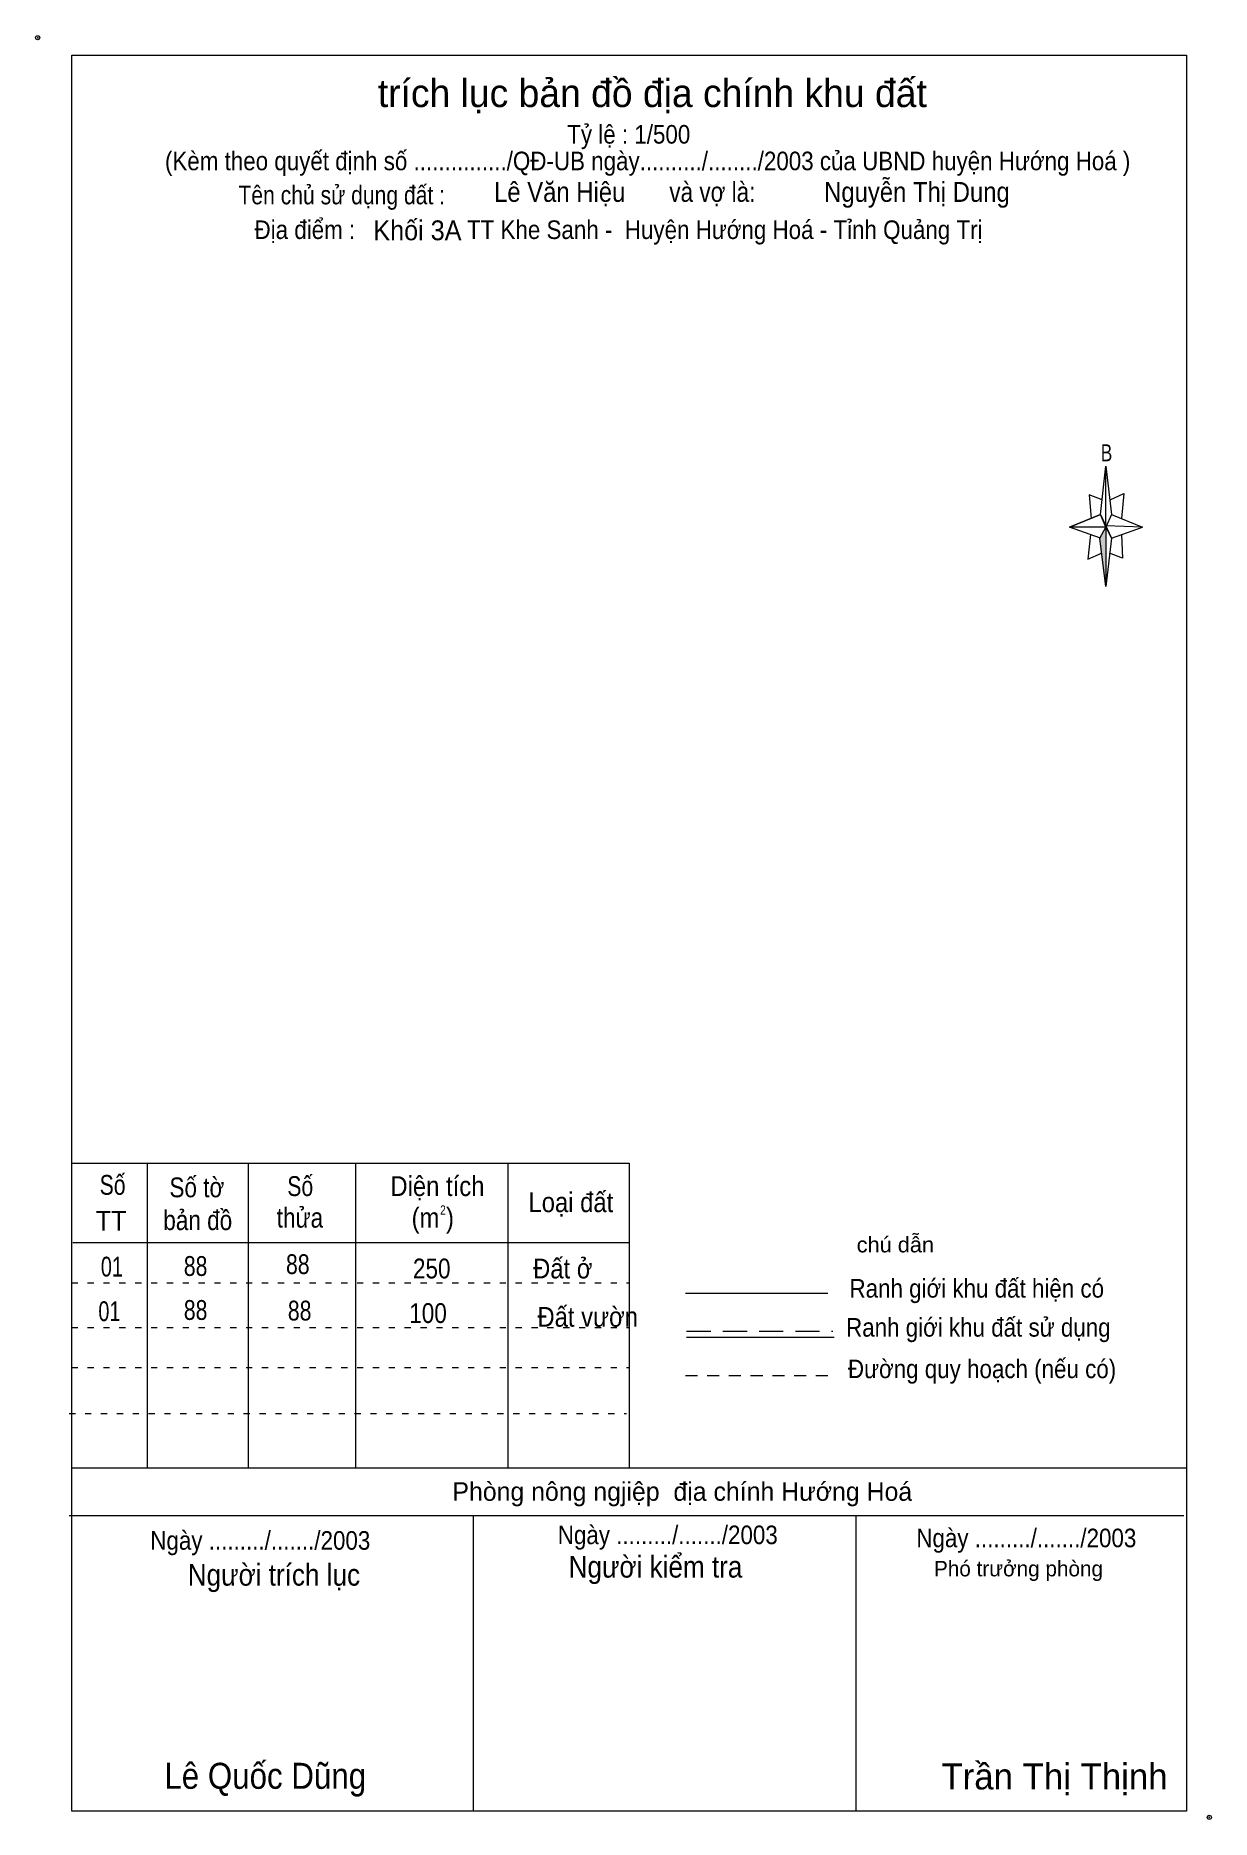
# Model space of a CAD drawing. Header units: centimetres. Extents: x 0.4 to 19.4, y 1 to 29.8.
import ezdxf
from ezdxf.enums import TextEntityAlignment as Align

# ---------------------------------------------------------------- set-up
doc = ezdxf.new("R2010")
doc.units = ezdxf.units.CM
doc.header["$LTSCALE"] = 0.13
doc.header["$PDMODE"] = 32
doc.header["$PDSIZE"] = 0.065
for name, pattern in [('DOTTED', [1.5, 0.3, -1.2]), ('MEDIUM_DASHED', [4.5, 3, -1.5]), ('SHORT_DASHED', [2.7, 1.5, -1.2])]:
    doc.linetypes.add(name, pattern=pattern)
doc.layers.add('1', color=7, linetype='DOTTED', lineweight=13)
doc.layers.add('5', color=7, linetype='Continuous', lineweight=13)
doc.layers.add('34', color=7, linetype='Continuous')
doc.layers.add('50', color=7, linetype='Continuous')

msp = doc.modelspace()

# ---------------------------------------------------------------- hatches: boundary and pattern name
at = {"layer": '5'}
msp.add_hatch(color=256, dxfattribs=at).paths.add_polyline_path([(17.7, 21.83), (17.7, 20.87), (17.6, 21.65)])

# ---------------------------------------------------------------- linework, layer by layer
at = {"layer": '1'}
for p, q in [((1, 9.63), (10, 9.63)), ((1, 8.91), (10, 8.91)), ((1, 8.26), (10, 8.26))]:
    msp.add_line(p, q, dxfattribs=at)
at = {"layer": '5'}
for p, q in [((17.61, 22.03), (17.7, 22.81)), ((17.79, 22.03), (18.29, 21.83)), ((17.61, 21.65), (17.11, 21.83)), ((17.79, 21.65), (17.7, 20.87)), ((17.95, 21.71), (17.97, 21.33)), ((17.97, 21.33), (17.76, 21.41)), ((1, 11.56), (10, 11.56)), ((2.22, 11.56), (2.22, 6.64)), ((3.85, 11.56), (3.85, 6.64)), ((5.58, 11.56), (5.58, 6.64)), ((8.04, 11.56), (8.04, 6.64)), ((10, 11.56), (10, 6.64)), ((1.02, 10.28), (10, 10.28)), ((10.91, 9.46), (13.21, 9.46)), ((10.93, 8.75), (13.31, 8.75)), ((1, 6.64), (19, 6.64)), ((0.96, 5.87), (18.96, 5.87)), ((7.48, 5.87), (7.48, 1.1)), ((13.66, 5.87), (13.66, 1.1))]:
    msp.add_line(p, q, dxfattribs=at)
at = {"layer": '5', "linetype": 'MEDIUM_DASHED'}
msp.add_line((10.93, 8.85), (13.29, 8.85), dxfattribs=at)
at = {"layer": '5', "linetype": 'SHORT_DASHED'}
msp.add_line((10.91, 8.13), (13.29, 8.13), dxfattribs=at)
at = {"layer": '5', "linetype": 'DOTTED'}
msp.add_line((0.96, 7.52), (9.96, 7.52), dxfattribs=at)
at = {"layer": '5'}
for points in [[(1, 29.45), (19, 29.45), (19, 1.1), (1, 1.1)], [(17.7, 22.81), (17.79, 22.03), (17.7, 21.83)], [(17.7, 21.83), (17.11, 21.83), (17.61, 22.03), (17.79, 21.65), (18.29, 21.83), (17.7, 21.85)], [(17.7, 21.83), (17.7, 20.87), (17.6, 21.65)]]:
    msp.add_lwpolyline(points, close=True, dxfattribs=at)
for points in [[(17.64, 22.27), (17.43, 22.35), (17.46, 21.97)], [(17.77, 22.27), (17.99, 22.37), (17.95, 21.97)], [(17.7, 21.83), (17.61, 22.03), (17.11, 21.83)], [(17.45, 21.71), (17.41, 21.31), (17.63, 21.41)], [(17.7, 21.83), (17.79, 21.65), (18.29, 21.83)]]:
    msp.add_lwpolyline(points, dxfattribs=at)
for p in [(0.45, 29.73), (19.37, 1)]:
    msp.add_point(p, dxfattribs=at)

# ---------------------------------------------------------------- texts
at = {"layer": '1', "width": 0.8}
msp.add_text('2', height=0.15, dxfattribs=at).set_placement((6.995, 10.73), align=Align.CENTER)
at = {"layer": '34'}
for s, width, p in [('Lê Văn Hiệu', 0.9, (7.82, 27.08)), ('và vợ là:', 0.85, (10.65, 27.08)), ('Nguyễn Thị Dung', 0.9, (13.15, 27.08)), ('Khối 3A', 0.95, (5.87, 26.46))]:
    msp.add_text(s, height=0.32, dxfattribs=dict(at, width=width)).set_placement(p)
at = {"layer": '5'}
for s, height, p in [('trích lục bản đồ địa chính khu đất', 0.45, (10.375, 28.61)), ('Phòng nông ngjiệp  địa chính Hướng Hoá ', 0.3, (10.915, 6.11)), ('Phó trưởng phòng ', 0.25, (16.335, 4.89)), ('Trần Thị Thịnh', 0.4199, (16.87, 1.45))]:
    msp.add_text(s, height=height, dxfattribs=at).set_placement(p, align=Align.CENTER)
for s, height, width, p in [('Tỷ lệ : 1/500', 0.3, 0.9, (9.995, 28.02)), ('(Kèm theo quyết định số .............../QĐ-UB ngày........../......../2003 của UBND huyện Hướng Hoá )', 0.3, 0.9, (10.3, 27.59)), ('Tên chủ sử dụng đất :', 0.3, 0.85, (5.36, 27.04)), ('Địa điểm :                  TT Khe Sanh -  Huyện Hướng Hoá - Tỉnh Quảng Trị ', 0.3, 0.9, (9.88, 26.48)), ('B', 0.276, 0.75, (17.71, 22.89)), ('Số', 0.32, 0.8, (1.66, 11.05)), ('Số tờ', 0.32, 0.85, (3.02, 11.01)), ('Số', 0.32, 0.8, (4.69, 11.03)), ('Diện tích', 0.32, 0.9, (6.905, 11.03)), ('Loại đất', 0.32, 0.9, (9.06, 10.77)), ('TT', 0.32, 0.95, (1.635, 10.47)), ('bản đồ', 0.32, 0.85, (3.035, 10.48)), ('thửa', 0.32, 0.85, (4.685, 10.52)), ('(m )', 0.32, 0.9, (6.83, 10.52)), ('chú dẫn', 0.25, 1.05, (14.3, 10.12)), ('Ranh giới khu đất hiện có ', 0.3, 0.9, (15.665, 9.39)), ('Ranh giới khu đất sử dụng', 0.3, 0.9, (15.64, 8.76)), ('Đường quy hoạch (nếu có)', 0.3, 0.9, (15.7, 8.09)), ('Ngày ........./......./2003', 0.3, 0.9, (4.045, 5.32)), ('Ngày ........./......./2003', 0.3, 0.9, (10.625, 5.41)), ('Ngày ........./......./2003', 0.3, 0.9, (16.415, 5.36)), ('Người kiểm tra ', 0.35, 0.9, (10.485, 4.87)), ('Người trích lục', 0.35, 0.9, (4.265, 4.74)), ('Lê Quốc Dũng', 0.4199, 0.9, (4.125, 1.46))]:
    msp.add_text(s, height=height, dxfattribs=dict(at, width=width)).set_placement(p, align=Align.CENTER)
at = {"layer": '50'}
for s, width, p in [('88', 0.8, (4.46, 9.77)), ('01', 0.75, (1.47, 9.73)), ('88', 0.8, (2.81, 9.74)), ('250', 0.85, (6.51, 9.7)), ('Đất ở ', 0.9, (8.45, 9.7)), ('01', 0.75, (1.43, 9.01)), ('88', 0.8, (2.81, 9.03)), ('88', 0.8, (4.49, 9.02)), ('100', 0.85, (6.45, 8.98)), ('Đất vườn', 0.9, (8.52, 8.92))]:
    msp.add_text(s, height=0.32, dxfattribs=dict(at, width=width)).set_placement(p)

doc.saveas('drawing.dxf')
